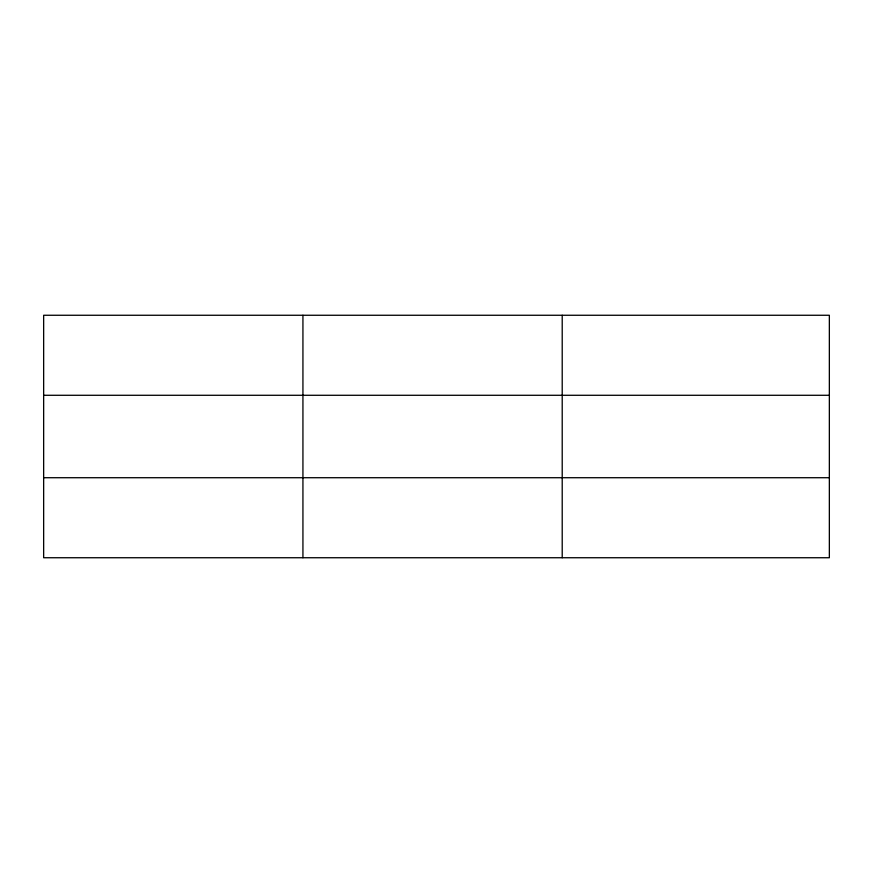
<?xml version="1.0" encoding="UTF-8"?>
<svg xmlns="http://www.w3.org/2000/svg" width="873" height="873" viewBox="0 0 873 873"><rect width="100%" height="100%" fill="white"/><g stroke="black" fill="none" stroke-linecap="round" stroke-linejoin="round"><path stroke-width="1.31" d="M302.931 315.262L302.931 557.738M562.212 315.262L562.212 557.738M829.35 395.283L829.35 315.262L43.65 315.262L43.65 557.738L829.35 557.738L829.35 395.283L43.65 395.283M43.65 477.717L829.35 477.717"/></g></svg>
